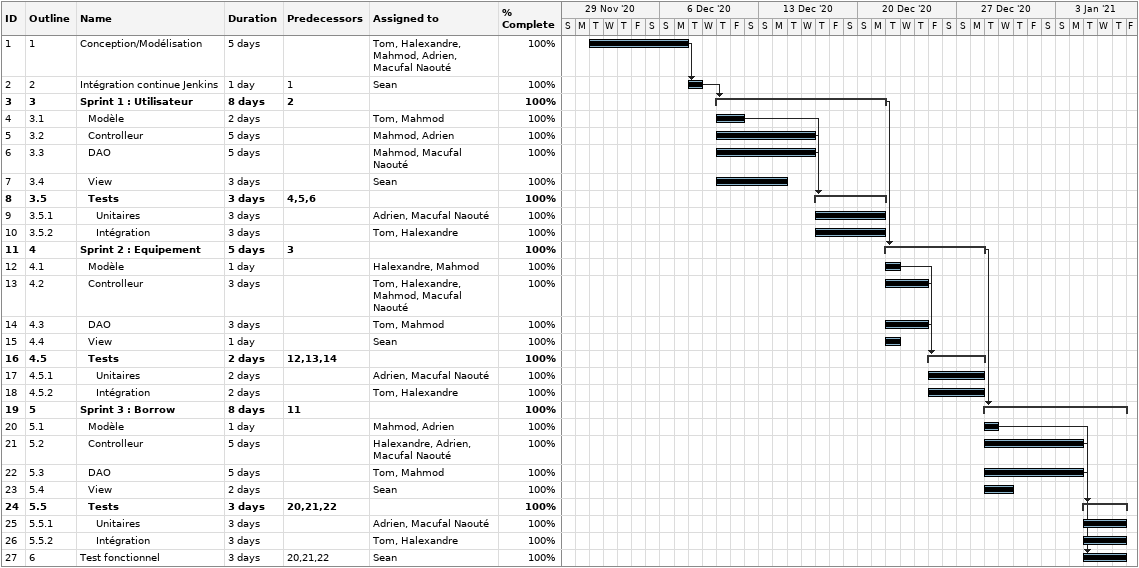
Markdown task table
| ID | WBS | Task | Duration | Start | Finish | Predecessors | Resources | % complete |
|---|---|---|---|---|---|---|---|---|
| 1 | 1 | Conception/Modélisation | 5d | 2020-12-01 | 2020-12-07 |  | Tom, Halexandre, Mahmod, Adrien, Macufal Naouté | 100 |
| 2 | 2 | Intégration continue Jenkins | 1d | 2020-12-08 | 2020-12-08 | 1 | Sean | 100 |
| 3 | 3 | **Sprint 1 : Utilisateur** | 8d | 2020-12-10 | 2020-12-21 | 2 |  | 100 |
| 4 | 3.1 | Modèle | 2d | 2020-12-10 | 2020-12-11 |  | Tom, Mahmod | 100 |
| 5 | 3.2 | Controlleur | 5d | 2020-12-10 | 2020-12-16 |  | Mahmod, Adrien | 100 |
| 6 | 3.3 | DAO | 5d | 2020-12-10 | 2020-12-16 |  | Mahmod, Macufal Naouté | 100 |
| 7 | 3.4 | View | 3d | 2020-12-10 | 2020-12-14 |  | Sean | 100 |
| 8 | 3.5 | **Tests** | 3d | 2020-12-17 | 2020-12-21 | 4, 5, 6 |  | 100 |
| 9 | 3.5.1 | Unitaires | 3d | 2020-12-17 | 2020-12-21 |  | Adrien, Macufal Naouté | 100 |
| 10 | 3.5.2 | Intégration | 3d | 2020-12-17 | 2020-12-21 |  | Tom, Halexandre | 100 |
| 11 | 4 | **Sprint 2 : Equipement** | 5d | 2020-12-22 | 2020-12-28 | 3 |  | 100 |
| 12 | 4.1 | Modèle | 1d | 2020-12-22 | 2020-12-22 |  | Halexandre, Mahmod | 100 |
| 13 | 4.2 | Controlleur | 3d | 2020-12-22 | 2020-12-24 |  | Tom, Halexandre, Mahmod, Macufal Naouté | 100 |
| 14 | 4.3 | DAO | 3d | 2020-12-22 | 2020-12-24 |  | Tom, Mahmod | 100 |
| 15 | 4.4 | View | 1d | 2020-12-22 | 2020-12-22 |  | Sean | 100 |
| 16 | 4.5 | **Tests** | 2d | 2020-12-25 | 2020-12-28 | 12, 13, 14 |  | 100 |
| 17 | 4.5.1 | Unitaires | 2d | 2020-12-25 | 2020-12-28 |  | Adrien, Macufal Naouté | 100 |
| 18 | 4.5.2 | Intégration | 2d | 2020-12-25 | 2020-12-28 |  | Tom, Halexandre | 100 |
| 19 | 5 | **Sprint 3 : Borrow** | 8d | 2020-12-29 | 2021-01-07 | 11 |  | 100 |
| 20 | 5.1 | Modèle | 1d | 2020-12-29 | 2020-12-29 |  | Mahmod, Adrien | 100 |
| 21 | 5.2 | Controlleur | 5d | 2020-12-29 | 2021-01-04 |  | Halexandre, Adrien, Macufal Naouté | 100 |
| 22 | 5.3 | DAO | 5d | 2020-12-29 | 2021-01-04 |  | Tom, Mahmod | 100 |
| 23 | 5.4 | View | 2d | 2020-12-29 | 2020-12-30 |  | Sean | 100 |
| 24 | 5.5 | **Tests** | 3d | 2021-01-05 | 2021-01-07 | 20, 21, 22 |  | 100 |
| 25 | 5.5.1 | Unitaires | 3d | 2021-01-05 | 2021-01-07 |  | Adrien, Macufal Naouté | 100 |
| 26 | 5.5.2 | Intégration | 3d | 2021-01-05 | 2021-01-07 |  | Tom, Halexandre | 100 |
| 27 | 6 | Test fonctionnel | 3d | 2021-01-05 | 2021-01-07 | 20, 21, 22 | Sean | 100 |
